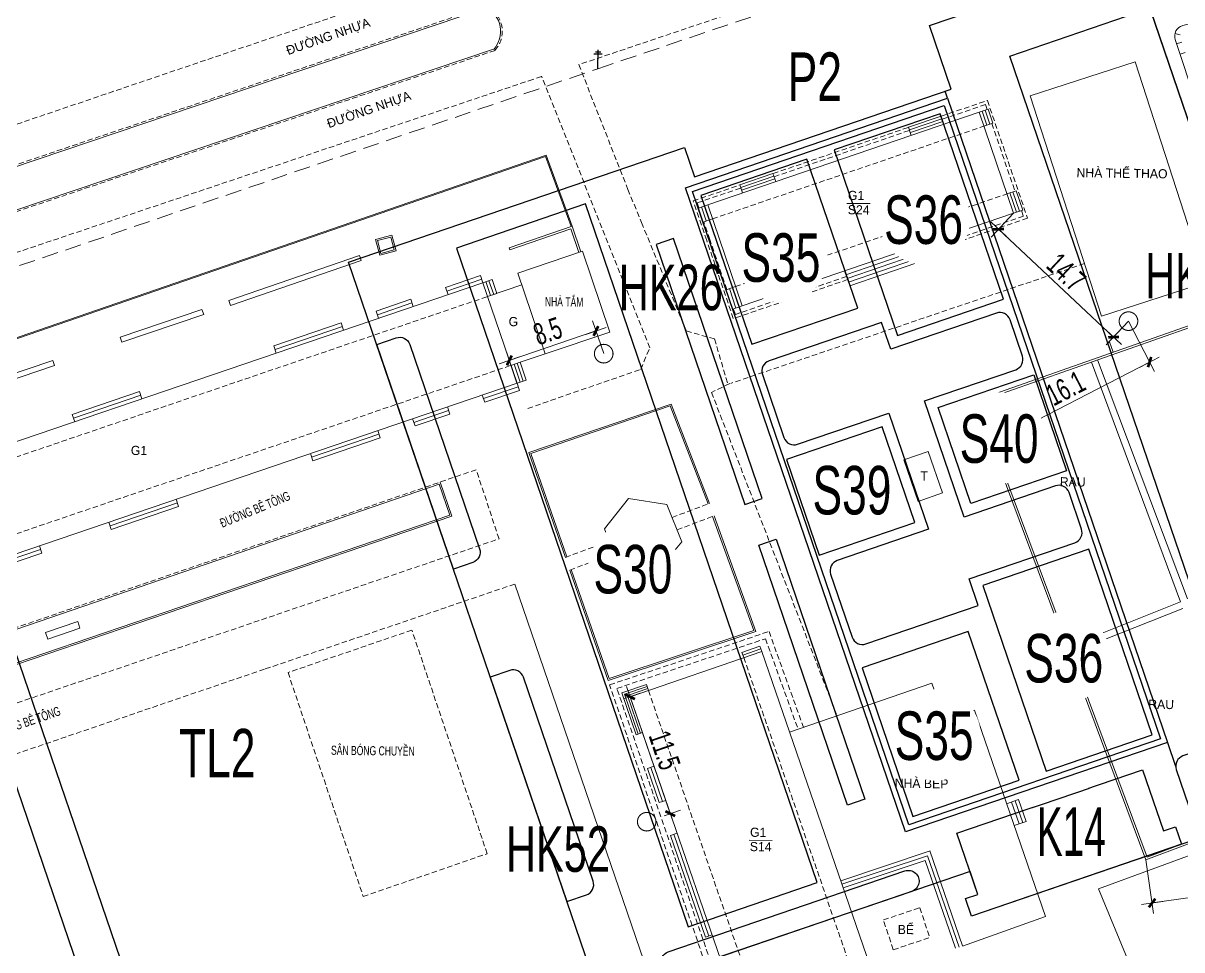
# Model space of a CAD drawing. Header units: inches. Extents: x 496359 to 501064, y 2374078 to 2377203.
# Drawn here: x 497415.9 to 497523.6, y 2376474.5 to 2376560.5 of the extents above; entities that cross this region are included whole.
import ezdxf
from ezdxf.enums import TextEntityAlignment as Align

# ---------------------------------------------------------------- set-up
doc = ezdxf.new("R2010")
doc.units = ezdxf.units.IN
doc.header["$MEASUREMENT"] = 0
doc.linetypes.add('DASHED', pattern=[0.75, 0.5, -0.25])
for name, color, linetype in [('cd', 7, 'Continuous'), ('chu', 6, 'Continuous'), ('MANH', 147, 'Continuous'), ('NOI', 2, 'Continuous'), ('tl', 8, 'Continuous')]:
    doc.layers.add(name, color=color, linetype=linetype)
for name, color, linetype, lineweight in [('EG Text2', 7, 'Continuous', 18), ('ISO', 252, 'Continuous', 20), ('LC Dim', 8, 'Continuous', 18), ('LC Net dam 1', 30, 'Continuous', 30), ('LC Net manh', 239, 'Continuous', 5)]:
    doc.layers.add(name, color=color, linetype=linetype, lineweight=lineweight)
doc.styles.add('dien giai', font='', dxfattribs={"width": 0.8})
doc.styles.add('EG Hai', font='')
doc.styles.add('style1', font='')
doc.styles.get('dien giai').set_extended_font_data('.VnArial NarrowH')
doc.styles.get('EG Hai').set_extended_font_data('.VnArial NarrowH')
doc.styles.get('style1').set_extended_font_data('.VnAvantH')
doc.dimstyles.new('DIM300', dxfattribs={"dimscale": 0.5, "dimtxt": 2, "dimasz": 0.007, "dimexe": 1, "dimexo": 0, "dimgap": 0.4, "dimtad": 1, "dimtoh": 1, "dimdec": 1, "dimzin": 1, "dimdsep": 46, "dimtxsty": 'dien giai', "dimblk": 'rowdim', "dimcen": 2.5, "dimclrd": 256, "dimclre": 256, "dimclrt": 2, "dimazin": 0, "dimtfac": 1, "dimtdec": 1, "dimtix": 1, "dimtmove": 2, "dimatfit": 0, "dimldrblk": 'dot leader', "dimfxl": 2, "dimtolj": 1, "dimtzin": 0, "dimlwd": -1, "dimlwe": -1, "dimarcsym": 1})

# ---------------------------------------------------------------- blocks, each defined once
blk = doc.blocks.new('cdien')
at = {"layer": 'cd', "extrusion": (-0.000518657, 0.000768986, 1)}
for p, q in [((-0.8, 2.78, 0), (0.76, 2.78, 0)), ((-0.46, 3.14, 0), (0.49, 3.14, 0)), ((0, 0), (0, 3.5, 0))]:
    blk.add_line(p, q, dxfattribs=at)
blk = doc.blocks.new('1')
at = {"layer": 'tl', "color": 250, "lineweight": 0}
blk.add_line((0, -0.5), (0, 0), dxfattribs=at)
blk = doc.blocks.new('Nền HT mới')
at = {"layer": 'chu', "color": 6, "lineweight": 0, "elevation": -28.38}
for points in [[(764.98, 263.02), (767.14, 263)], [(755.88, 203.86), (758.03, 203.83)]]:
    blk.add_lwpolyline(points, dxfattribs=at)
at = {"layer": 'MANH', "color": 1, "linetype": 'DASHED', "lineweight": 0, "ltscale": 3, "elevation": -28.38}
blk.add_lwpolyline([(562.77, 214.46), (590.05, 223.76), (618.36, 233.47), (646.51, 243), (675.3, 252.89), (741.83, 275.53), (811.08, 298.94), (834.62, 307.18)], dxfattribs=at)
at = {"layer": 'MANH', "color": 3, "linetype": 'DASHED', "lineweight": 0, "elevation": -28.38}
for points in [[(817.06, 301.97), (804.07, 297.44), (740.06, 275.91)], [(651.55, 258.23), (661.74, 261.65), (674.33, 265.81), (729.99, 284.67), (737.1, 287.22)], [(672.36, 261.42), (731.51, 281.37)], [(732.27, 277.23), (673.77, 257.54)], [(740.06, 275.91), (744.62, 264.32), (745.89, 261.23), (750.05, 251.17), (752.67, 250.43)], [(736.6, 274.8), (735.8, 274.54), (669.44, 252.31), (653.64, 246.99), (626.46, 237.9), (602.52, 229.99), (561.16, 215.66)], [(735.31, 243.97), (745.81, 247.6), (746.66, 249.61), (736.59, 274.83)], [(787.07, 257.43), (754.18, 246.3)], [(752.67, 250.43), (753.94, 246.14)], [(754.09, 246.28), (754.09, 246.28), (752.39, 245.46), (764.07, 215.42)], [(666.55, 209.37), (732.64, 231.85), (730.52, 238.28), (660.85, 214.39)], [(734.11, 227.66), (710.85, 219.75), (611.88, 186.06)]]:
    blk.add_lwpolyline(points, dxfattribs=at)
at = {"layer": 'MANH', "color": 2, "lineweight": 0, "elevation": -28.38}
for points in [[(672.41, 261.28), (731.56, 281.23)], [(732.22, 277.37), (673.72, 257.68)], [(782.02, 273.02), (791.78, 276.17)], [(791.78, 276.17), (798.4, 255.71)], [(782.02, 273.02), (788.64, 252.55)], [(752.04, 262.88), (777.27, 271.49)], [(777.27, 271.49), (778.12, 271.78)], [(780.47, 262.1), (777.27, 271.49)], [(777.99, 270.28), (777.55, 271.59)], [(778.28, 270.38), (777.83, 271.68)], [(778.56, 270.48), (778.12, 271.78)], [(770.7, 270.1), (773.73, 271.13)], [(770.79, 269.84), (773.82, 270.88)], [(770.88, 269.59), (773.91, 270.62)], [(773.73, 271.13), (773.99, 270.37)], [(777.71, 270.19), (778.56, 270.48)], [(770.7, 270.1), (770.96, 269.34)], [(656.5, 247.94), (658.99, 240.53), (736.96, 267.37), (739.36, 260.88)], [(755.02, 264.75), (758.11, 265.81)], [(755.11, 264.49), (758.2, 265.55)], [(755.19, 264.24), (758.29, 265.29)], [(758.11, 265.81), (758.37, 265.05)], [(755.02, 264.75), (755.28, 263.99)], [(779.86, 263.9), (780.71, 264.19)], [(780.75, 262.19), (780.14, 264)], [(781.04, 262.29), (780.42, 264.09)], [(781.32, 262.39), (780.71, 264.19)], [(752.04, 262.88), (751.18, 262.59)], [(755.24, 253.49), (752.04, 262.88)], [(751.63, 261.29), (751.18, 262.59)], [(751.91, 261.39), (751.47, 262.69)], [(752.2, 261.48), (751.75, 262.79)], [(755.24, 253.49), (780.47, 262.1)], [(781.32, 262.39), (780.47, 262.1)], [(733.58, 258.88), (739.45, 260.91), (740.26, 258.53)], [(733.64, 258.7), (739.33, 260.66), (740.07, 258.47)], [(752.48, 261.58), (751.63, 261.29)], [(722.69, 260.08), (723.07, 258.61), (721.56, 258.2), (721.17, 259.68), (722.69, 260.08)], [(733.64, 258.7), (733.58, 258.88)], [(734.38, 256.53), (740.39, 258.58)], [(740.39, 258.58), (742.95, 251.07)], [(771.38, 257.46), (770.91, 258.84)], [(707.52, 253.99), (719.66, 258.18)], [(707.69, 253.52), (719.82, 257.7)], [(719.82, 257.7), (719.66, 258.18)], [(764.89, 256.39), (771.03, 258.48)], [(765.01, 256.05), (771.14, 258.14)], [(765.13, 255.71), (771.26, 257.8)], [(765.24, 255.37), (771.38, 257.46)], [(734.38, 256.53), (736.93, 249.03)], [(765.24, 255.37), (764.77, 256.74)], [(661.73, 232.03), (731.14, 255.65)], [(727.68, 255.21), (730.92, 256.31)], [(727.8, 254.88), (731.03, 255.98)], [(731.14, 255.65), (730.92, 256.31)], [(731.14, 255.65), (731.99, 255.94)], [(734.32, 246.31), (731.14, 255.65)], [(731.86, 254.47), (731.43, 255.75)], [(731.58, 254.37), (734.75, 255.45)], [(732.15, 254.56), (731.71, 255.84)], [(732.43, 254.66), (731.99, 255.94)], [(754.63, 255.29), (753.77, 255)], [(788.64, 252.55), (798.4, 255.71)], [(727.68, 255.21), (727.91, 254.55)], [(731.58, 254.37), (732.43, 254.66)], [(754.39, 253.2), (753.77, 255)], [(754.67, 253.3), (754.06, 255.1)], [(754.96, 253.39), (754.34, 255.2)], [(697.42, 250.6), (705.03, 253.17)], [(705.19, 252.69), (705.03, 253.17)], [(707.69, 253.52), (707.52, 253.99)], [(721.21, 253.01), (724.44, 254.11)], [(721.33, 252.68), (724.55, 253.78)], [(724.44, 254.11), (724.66, 253.45)], [(754.39, 253.2), (755.24, 253.49)], [(697.58, 250.12), (705.19, 252.69)], [(721.21, 253.01), (721.44, 252.35)], [(792.78, 202.03), (815.45, 210.56), (799.8, 252.73), (776.87, 244.68), (776.87, 244.68), (792.78, 202.03)], [(711.7, 249.78), (717.96, 251.91)], [(711.82, 249.45), (718.08, 251.58)], [(717.96, 251.91), (718.19, 251.24)], [(736.93, 249.03), (742.95, 251.07)], [(697.58, 250.12), (697.42, 250.6)], [(789.2, 250.09), (789.39, 250.15)], [(789.2, 250.09), (789.54, 249.13)], [(789.39, 250.15), (789.72, 249.2)], [(711.7, 249.78), (711.93, 249.11)], [(734.61, 248.26), (736.92, 249.05)], [(678.82, 244.26), (691.15, 248.43)], [(678.98, 243.79), (691.31, 247.96)], [(691.31, 247.96), (691.15, 248.43)], [(733.75, 247.97), (734.61, 248.26)], [(734.6, 246.41), (734.04, 248.07)], [(734.89, 246.51), (734.32, 248.17)], [(735.17, 246.6), (734.61, 248.26)], [(795.99, 226.01), (787.72, 248.28)], [(788.29, 248.48), (796.65, 226.27)], [(664.9, 222.7), (734.32, 246.31)], [(731.2, 244.88), (734.43, 245.98)], [(731.31, 244.55), (734.54, 245.65)], [(734.32, 246.31), (735.17, 246.6)], [(734.32, 246.31), (734.54, 245.65)], [(692.97, 243.4), (699.23, 245.53)], [(693.08, 243.07), (699.34, 245.2)], [(699.23, 245.53), (699.45, 244.87)], [(731.31, 244.55), (731.09, 245.21)], [(724.73, 242.68), (727.95, 243.78)], [(724.84, 242.35), (728.07, 243.45)], [(728.07, 243.45), (727.84, 244.11)], [(752.21, 235.15), (748.64, 244.38), (735.41, 239.89), (738.81, 230.13)], [(752.07, 235.1), (752.07, 235.1), (748.55, 244.2), (735.6, 239.79), (738.95, 230.18)], [(692.97, 243.4), (693.2, 242.74)], [(724.84, 242.35), (724.61, 243.01)], [(715.22, 239.45), (721.48, 241.58)], [(721.59, 241.24), (721.37, 241.91)], [(715.33, 239.11), (721.59, 241.24)], [(715.33, 239.11), (715.11, 239.78)], [(770.27, 239.19), (772.55, 239.97)], [(770.27, 239.19), (771.6, 235.33)], [(772.55, 239.97), (773.88, 236.12)], [(614.9, 195.01), (657.02, 209.18), (657.98, 206.47), (666.55, 209.39), (665.47, 212.59), (728.26, 233.95), (727.17, 237.13)], [(614.85, 195.16), (657.11, 209.37), (658.07, 206.66), (666.36, 209.48), (665.28, 212.68), (728.07, 234.05), (727.08, 236.94)], [(727.08, 236.94), (660.9, 214.24)], [(771.6, 235.33), (773.88, 236.12)], [(696.48, 233.07), (702.74, 235.2)], [(696.6, 232.74), (702.86, 234.87)], [(702.86, 234.87), (702.63, 235.53)], [(739.22, 228.95), (742.79, 218.69), (756.52, 223.26), (752.63, 233.99)], [(739.36, 229.01), (742.88, 218.88), (756.33, 223.35), (752.49, 233.93)], [(696.6, 232.74), (696.37, 233.4)], [(683.69, 228.72), (690.03, 230.88)], [(683.8, 228.39), (690.14, 230.54)], [(690.14, 230.54), (689.92, 231.21)], [(734.11, 227.66), (754.24, 168.86)], [(785.6, 221.86), (795.99, 226.01)], [(796.22, 225.4), (785.81, 221.28)], [(690.49, 223.16), (693.48, 224.18)], [(693.68, 223.57), (693.48, 224.18)], [(690.7, 222.55), (690.49, 223.16)], [(690.7, 222.55), (693.68, 223.57)], [(744.82, 217.18), (757.06, 221.4)], [(756.9, 221.88), (755.22, 221.3)], [(755.39, 220.83), (755.22, 221.3)], [(756.98, 221.64), (755.3, 221.06)], [(756.9, 221.88), (757.06, 221.4)], [(757.06, 221.4), (769.06, 186.6)], [(746.34, 218.34), (744.06, 217.55), (745.4, 213.66)], [(746.4, 218.15), (744.32, 217.43), (745.59, 213.72)], [(746.47, 217.96), (744.57, 217.31), (745.78, 213.79)], [(746.53, 217.77), (744.82, 217.18), (745.97, 213.86)], [(746.53, 217.77), (746.34, 218.34)], [(772.87, 218.46), (759.65, 213.9)], [(774.07, 214.98), (772.87, 218.46)], [(744.82, 217.18), (756.83, 182.38)], [(776.84, 215.93), (774.07, 214.98)], [(783.45, 196.78), (776.84, 215.93)], [(745.4, 213.66), (745.97, 213.86)], [(746.44, 210.52), (747.05, 210.73)], [(746.44, 210.52), (747.53, 207.35)], [(746.74, 210.62), (747.84, 207.46)], [(822.52, 192.77), (816.65, 209.72), (788.36, 199.33), (795.14, 182.92)], [(747.53, 207.35), (748.14, 207.56)], [(780.94, 207.64), (779.83, 207.25)], [(780.98, 205.37), (780.28, 207.41)], [(781.32, 205.49), (780.61, 207.52)], [(781.65, 205.6), (780.94, 207.64)], [(781.65, 205.6), (780.54, 205.22)], [(748.58, 204.3), (749.19, 204.52)], [(748.58, 204.3), (751.84, 194.85)], [(748.89, 204.41), (752.15, 194.96)], [(764.41, 200.1), (772.71, 202.86)], [(775.74, 194.04), (772.7, 202.86)], [(764.52, 199.77), (772.48, 202.41)], [(764.64, 199.44), (772.27, 201.97)], [(775.08, 193.82), (772.27, 201.97)], [(775.41, 193.93), (772.48, 202.41)], [(783.45, 196.78), (775.73, 194.01)], [(751.84, 194.85), (752.45, 195.06)]]:
    blk.add_lwpolyline(points, dxfattribs=at)
blk.add_lwpolyline([(821.46, 200.01), (795.5, 278.24, -0.435873), (796.2, 279.53), (800.78, 280.68, -0.394322), (801.97, 280.02), (827.35, 202.25, -0.393708), (826.78, 201.02), (822.79, 199.4, -0.433538)], format="xyb", close=True, dxfattribs=at)
at = {"layer": 'MANH', "color": 5, "linetype": 'DASHED', "lineweight": 0, "elevation": -28.38}
for points in [[(773.74, 271.12), (778.04, 272.58), (781.77, 261.65), (771.18, 258.03)], [(773.84, 270.83), (777.86, 272.2), (778.01, 271.75)], [(778.46, 270.44), (780.6, 264.15)], [(758.12, 265.79), (770.71, 270.08)], [(758.22, 265.5), (770.81, 269.8)], [(751.95, 259.58), (750.69, 263.25), (755.02, 264.73)], [(751.23, 262.61), (751.07, 263.07), (755.12, 264.45)], [(781.22, 262.35), (781.39, 261.84), (771.08, 258.32)], [(753.82, 255.02), (752.23, 259.67), (751.68, 261.31)], [(765.05, 255.94), (754.42, 252.32), (751.95, 259.58)], [(764.95, 256.23), (754.61, 252.7), (754.43, 253.22)], [(742.92, 218.29), (757.74, 223.25), (760.94, 214.35)], [(743.6, 217.96), (757.41, 222.58), (760.44, 214.17)], [(762.04, 162.58), (742.92, 218.29)], [(762.54, 162.75), (743.6, 217.96)]]:
    blk.add_lwpolyline(points, dxfattribs=at)
at = {"layer": 'MANH', "linetype": 'DASHED', "lineweight": 0, "elevation": -28.38}
for points in [[(752.48, 261.58), (777.71, 270.19)], [(754.63, 255.29), (779.86, 263.9)], [(662.16, 230.75), (731.58, 254.37)], [(664.34, 224.36), (733.75, 247.97)], [(755.39, 220.83), (767.39, 186.03)], [(746.53, 217.77), (758.54, 182.97)]]:
    blk.add_lwpolyline(points, dxfattribs=at)
at = {"layer": 'MANH', "lineweight": 0, "elevation": -28.38}
blk.add_lwpolyline([(739.45, 260.91), (737.02, 267.5), (659.06, 240.66), (656.59, 247.97)], dxfattribs=at)
at = {"layer": 'MANH', "color": 2, "lineweight": 0, "elevation": -28.38}
for points in [[(722.58, 259.89), (722.89, 258.71), (721.67, 258.38), (721.36, 259.57)], [(792.9, 202.29), (815.2, 210.68), (799.68, 252.48), (777.13, 244.56)], [(743.68, 229.35), (747.31, 228.8), (749.65, 231.57), (748.24, 235.06), (744.68, 235.6), (742.44, 232.78)]]:
    blk.add_lwpolyline(points, close=True, dxfattribs=at)
at = {"layer": 'MANH', "color": 2, "linetype": 'DASHED', "lineweight": 0, "elevation": -28.38}
for points in [[(748.73, 233.84), (752.21, 235.15)], [(749.19, 232.69), (752.63, 233.99)], [(738.81, 230.13), (742.85, 231.64)], [(739.23, 228.96), (743.27, 230.48)], [(768.37, 196.46), (771.76, 197.59)], [(771.76, 197.59), (772.68, 194.82)], [(769.29, 193.69), (768.37, 196.46)], [(769.29, 193.69), (772.68, 194.82)]]:
    blk.add_lwpolyline(points, dxfattribs=at)
blk.add_lwpolyline([(720.02, 198.63), (731.54, 202.61), (724.54, 223.38), (713.03, 219.44)], close=True, dxfattribs=at)
at = {"layer": 'MANH', "color": 2, "lineweight": 0}
blk.add_arc((730.28, 279, -2.36), 2.51, 318.1585, 62.5739, dxfattribs=at)
at = {"layer": 'MANH', "color": 3, "linetype": 'DASHED', "lineweight": 0}
blk.add_arc((730.28, 279, -2.36), 2.66, 318.1585, 62.5739, dxfattribs=at)
at = {"layer": 'cd', "lineweight": 0, "xscale": 0.5, "yscale": 0.5, "zscale": 0.5, "rotation": 359.2672157837458}
blk.add_blockref('cdien', (741.83, 275.53, -2.53), dxfattribs=at)
at = {"layer": 'NOI', "color": 2, "lineweight": 0}
for p, rotation in [((795.48, 278.8, -2.69), 75.86577174505484), ((795.63, 277.83, -2.69), 108.3585656710633), ((795.95, 276.88, -2.69), 108.3585656710633)]:
    blk.add_blockref('1', p, dxfattribs=dict(at, rotation=rotation))
at = {"layer": 'chu', "color": 6, "lineweight": 0, "style": 'style1'}
for s, rotation, p in [('§¦êNG NHùA ', 19.213, (713.04, 276.79, -28.38)), ('§¦êNG NHùA ', 19.213, (716.83, 270, -28.38)), ('nhµ thÓ thao', 359.2672, (786.32, 265.45, -28.38)), ('G1', 359.2672, (765.07, 263.34, -28.38)), ('S24', 359.2672, (765.06, 262.01, -28.38)), ('g', 359.2672, (733.53, 251.62, -28.38)), ('g1', 359.2672, (698.41, 239.65, -28.38)), ('T', 359.2672, (771.81, 237.28, -2.16)), ('RAU', 359.2672, (784.77, 236.74, -28.38)), ('RAU', 359.2672, (792.99, 216.07, -28.38)), ('NHµ BÕP', 359.2672, (769.42, 208.74, -28.38)), ('G1', 359.2672, (755.97, 204.18, -28.38)), ('S14', 359.2672, (755.95, 202.85, -28.38)), ('BÓ', 359.2672, (769.7, 195.15, -1.72))]:
    blk.add_text(s, height=0.85, rotation=rotation, dxfattribs=at).set_placement(p)
at = {"layer": 'chu', "color": 6, "lineweight": 0, "style": 'style1', "width": 0.7}
blk.add_text('nhµ t¾m', height=0.85, rotation=359.2672, dxfattribs=at).set_placement((736.9, 253.47, -28.38))
at = {"layer": 'chu', "color": 6, "lineweight": 0, "ltscale": 0.8, "style": 'style1', "width": 0.7}
for s, rotation, p in [('§¦êNG B£ T¤NG', 22.4077, (706.92, 232.88, -28.38)), ('t«n', 359.2672, (745.1, 231.78, -2.18)), ('§¦êNG B£ T¤NG', 19.0786, (685.42, 213.25, -28.38)), ('s©n bãng chuyÒn', 359.2672, (717.02, 211.8, -28.38))]:
    blk.add_text(s, height=0.85, rotation=rotation, dxfattribs=at).set_placement(p)
blk = doc.blocks.new('rowdim')
blk.add_line((-200, 0), (200, 0))
at = {"const_width": 50}
blk.add_lwpolyline([(-71, -71), (71, 71)], dxfattribs=at)
blk = doc.blocks.new('*D369')
at = {"layer": 'Defpoints', "color": 0, "transparency": 16777216}
for p in [(497507.99, 2376542.87), (497518.68, 2376532.85), (497517.29, 2376531.37)]:
    blk.add_point(p, dxfattribs=at)
at = {"layer": 'LC Dim', "transparency": 16777216}
for p, q in [((497507.99, 2376542.87), (497505.91, 2376540.66)), ((497506.6, 2376541.39), (497517.28, 2376531.37)), ((497518.68, 2376532.85), (497516.6, 2376530.64))]:
    blk.add_line(p, q, dxfattribs=at)
at = {"layer": 'LC Dim', "transparency": 16777216, "xscale": 0.005, "yscale": 0.005, "zscale": 0.005}
for p, rotation in [((497506.6, 2376541.39), 136.8472110397441), ((497517.29, 2376531.37), 316.8472110397441)]:
    blk.add_blockref('rowdim', p, dxfattribs=dict(at, rotation=rotation))
at = {"layer": 'LC Dim', "color": 2, "transparency": 16777216, "insert": (497512.9, 2376537.4), "char_height": 2, "attachment_point": 5, "rotation": 316.8472, "style": 'dien giai'}
blk.add_mtext('\\A1;14.7', dxfattribs=at)
blk = doc.blocks.new('dot leader')
at = {"const_width": 50}
blk.add_lwpolyline([(-25, 0, 1), (25, 0, 1)], format="xyb", close=True, dxfattribs=at)
blk = doc.blocks.new('*D370')
at = {"layer": 'Defpoints', "color": 0, "transparency": 16777216}
for p in [(497518.68, 2376532.85), (497520.64, 2376529.05), (497504.38, 2376525.46)]:
    blk.add_point(p, dxfattribs=at)
at = {"layer": 'LC Dim', "transparency": 16777216}
for p, q in [((497518.68, 2376532.85), (497521.1, 2376528.16)), ((497506.35, 2376521.66), (497520.64, 2376529.04)), ((497504.38, 2376525.46), (497506.81, 2376520.77))]:
    blk.add_line(p, q, dxfattribs=at)
at = {"layer": 'LC Dim', "transparency": 16777216, "xscale": 0.005, "yscale": 0.005, "zscale": 0.005}
for p, rotation in [((497520.64, 2376529.05), 27.34272483624992), ((497506.35, 2376521.66), 207.3427248362499)]:
    blk.add_blockref('rowdim', p, dxfattribs=dict(at, rotation=rotation))
at = {"layer": 'LC Dim', "color": 2, "transparency": 16777216, "insert": (497512.84, 2376526.61), "char_height": 2, "attachment_point": 5, "rotation": 27.3427, "style": 'dien giai'}
blk.add_mtext('\\A1;16.1', dxfattribs=at)
blk = doc.blocks.new('*D371')
at = {"layer": 'Defpoints', "color": 0, "transparency": 16777216}
for p in [(497543.74, 2376486.14), (497520.3, 2376482.81), (497544.31, 2376482.13)]:
    blk.add_point(p, dxfattribs=at)
at = {"layer": 'LC Dim', "transparency": 16777216}
for p, q in [((497543.74, 2376486.14), (497544.45, 2376481.14)), ((497520.3, 2376482.81), (497521.01, 2376477.81)), ((497520.87, 2376478.8), (497544.3, 2376482.13))]:
    blk.add_line(p, q, dxfattribs=at)
at = {"layer": 'LC Dim', "transparency": 16777216, "xscale": 0.005, "yscale": 0.005, "zscale": 0.005}
for p, rotation in [((497544.31, 2376482.13), 8.092863993831273), ((497520.87, 2376478.8), 188.0928639938313)]:
    blk.add_blockref('rowdim', p, dxfattribs=dict(at, rotation=rotation))
at = {"layer": 'LC Dim', "color": 2, "transparency": 16777216, "insert": (497532.39, 2376481.87), "char_height": 2, "attachment_point": 5, "rotation": 8.0929, "style": 'dien giai'}
blk.add_mtext('\\A1;23.7', dxfattribs=at)
blk = doc.blocks.new('*D373')
at = {"layer": 'Defpoints', "color": 0, "transparency": 16777216}
for p in [(497471.77, 2376497.76), (497472.34, 2376497.96), (497475.52, 2376486.91)]:
    blk.add_point(p, dxfattribs=at)
at = {"layer": 'LC Dim', "transparency": 16777216}
for p, q in [((497471.77, 2376497.76), (497473.29, 2376498.28)), ((497476.08, 2376487.11), (497472.34, 2376497.95)), ((497475.52, 2376486.91), (497477.03, 2376487.43))]:
    blk.add_line(p, q, dxfattribs=at)
for p, xscale, yscale, zscale, rotation in [((497472.34, 2376497.96), 0.005000000000000001, 0.005000000000000001, 0.005000000000000001, 109.0307682415605), ((497476.08, 2376487.1), 0.005, 0.005, 0.005, 289.0307682415605)]:
    blk.add_blockref('rowdim', p, dxfattribs=dict(at, xscale=xscale, yscale=yscale, zscale=zscale, rotation=rotation))
at = {"layer": 'LC Dim', "color": 2, "transparency": 16777216, "insert": (497475.55, 2376492.99), "char_height": 2, "attachment_point": 5, "rotation": 289.0308, "style": 'dien giai'}
blk.add_mtext('\\A1;11.5', dxfattribs=at)
blk = doc.blocks.new('*D374')
at = {"layer": 'Defpoints', "color": 0, "transparency": 16777216}
for p in [(497461.12, 2376529.2), (497469.89, 2376529.83), (497461.83, 2376527.09)]:
    blk.add_point(p, dxfattribs=at)
at = {"layer": 'LC Dim', "transparency": 16777216}
for p, q in [((497469.89, 2376529.83), (497468.85, 2376532.89)), ((497469.17, 2376531.94), (497461.12, 2376529.2)), ((497461.83, 2376527.09), (497460.79, 2376530.15))]:
    blk.add_line(p, q, dxfattribs=at)
at = {"layer": 'LC Dim', "transparency": 16777216, "xscale": 0.005, "yscale": 0.005, "zscale": 0.005}
for p, rotation in [((497469.17, 2376531.94), 18.78947499298981), ((497461.12, 2376529.2), 198.7894749929898)]:
    blk.add_blockref('rowdim', p, dxfattribs=dict(at, rotation=rotation))
at = {"layer": 'LC Dim', "color": 2, "transparency": 16777216, "insert": (497464.69, 2376531.92), "char_height": 2, "attachment_point": 5, "rotation": 18.7895, "style": 'dien giai'}
blk.add_mtext('\\A1;8.5', dxfattribs=at)

msp = doc.modelspace()

# ---------------------------------------------------------------- linework, layer by layer
at = {"layer": 'LC Net dam 1'}
for points in [[(497501.86, 2376553.55), (497501.63, 2376554.22)], [(497522.31, 2376493.72), (497523.06, 2376491.51)]]:
    msp.add_lwpolyline(points, dxfattribs=at)
at = {"layer": 'LC Net dam 1', "const_width": 0.1}
for points in [[(497517.81, 2376532.85, 1), (497519.54, 2376532.85, 1)], [(497469.03, 2376529.83, 1), (497470.76, 2376529.83, 1)], [(497473.03, 2376486.35, 1), (497474.75, 2376486.35, 1)]]:
    msp.add_lwpolyline(points, format="xyb", close=True, dxfattribs=at)
at = {"layer": 'LC Net dam 1'}
for points in [[(497455.92, 2376509.82), (497448.79, 2376530.68), (497450.6, 2376531.3, -0.414214), (497451.87, 2376530.68), (497458.35, 2376511.71, -0.414214), (497457.73, 2376510.44)], [(497459.35, 2376499.78), (497466.48, 2376478.93), (497468.28, 2376479.55, 0.414214), (497468.91, 2376480.82), (497462.43, 2376499.78, 0.414214), (497461.16, 2376500.4)], [(497523.74, 2376492.46, 0.414214), (497523.12, 2376491.19), (497528.52, 2376475.38, 0.414214), (497529.79, 2376474.76), (497531.99, 2376475.51, 0.414214), (497532.62, 2376476.78), (497527.22, 2376492.59, 0.414214), (497525.95, 2376493.21)], [(497476.52, 2376472.36, -1), (497475.88, 2376474.25), (497497.89, 2376481.78, -1), (497498.53, 2376479.88)]]:
    msp.add_lwpolyline(points, format="xyb", close=True, dxfattribs=at)

# ---------------------------------------------------------------- block references
at = {"layer": 'LC Net manh'}
msp.add_blockref('Nền HT mới', (496727.52, 2376280.77, 2.92), dxfattribs=at)

# ---------------------------------------------------------------- texts
at = {"layer": 'EG Text2', "style": 'EG Hai', "width": 0.8}
for s, p in [('hk10', (497525.06, 2376537.07, -0.04)), ('hk26', (497476.13, 2376535.98, -53.72)), ('hk52', (497465.64, 2376483.81, -0.04))]:
    msp.add_text(s, height=4.224, rotation=0, dxfattribs=at).set_placement(p, align=Align.MIDDLE_CENTER)

# ---------------------------------------------------------------- dimensions: what is measured, and where the dimension line sits
at = {"layer": 'LC Dim'}
for p1, p2, distance, picture, middle in [((497507.99, 2376542.87, -25.45), (497518.68, 2376532.85, -25.45), -2.03, '*D369', (497512.9, 2376537.4, -25.45)), ((497469.89, 2376529.83, -25.45), (497461.83, 2376527.09, -25.45), -2.23, '*D374', (497464.69, 2376531.92, -25.45)), ((497504.38, 2376525.46, -25.45), (497518.68, 2376532.85, -25.45), -4.28, '*D370', (497512.84, 2376526.61, -25.45)), ((497475.52, 2376486.91, -25.45), (497471.77, 2376497.76, -25.45), -0.6, '*D373', (497475.55, 2376492.99, -25.45)), ((497520.3, 2376482.81, -25.45), (497543.74, 2376486.14, -25.45), -4.05, '*D371', (497532.39, 2376481.87, -25.45))]:
    dim = msp.add_aligned_dim(p1=p1, p2=p2, distance=distance, dimstyle='DIM300', override={"dimscale": 1, "dimasz": 0.005, "dimpost": ''}, dxfattribs=at)
    dim.commit()
    dim.dimension.update_dxf_attribs({"geometry": picture, "text_midpoint": middle})

# ---------------------------------------------------------------- next in the draw order: wipeouts: each hides what was drawn before it
at = {"ltscale": 500}
for points, z in [([(497486.66, 2376552.37), (497486.2, 2376552.92), (497485.94, 2376553.32), (497485.71, 2376553.81), (497485.54, 2376554.34), (497485.45, 2376554.83), (497485.42, 2376555.27), (497485.44, 2376555.8), (497485.5, 2376556.2), (497485.66, 2376556.78), (497485.78, 2376557.09), (497486, 2376557.53), (497486.27, 2376557.92), (497486.65, 2376558.36), (497487.05, 2376558.72), (497487.53, 2376559.04), (497487.98, 2376559.26), (497488.42, 2376559.42), (497488.81, 2376559.52), (497489.32, 2376559.59), (497489.75, 2376559.61), (497490.16, 2376559.58), (497490.7, 2376559.48), (497491.11, 2376559.35), (497491.5, 2376559.19), (497492.08, 2376558.84), (497492.34, 2376558.64), (497492.64, 2376558.37), (497492.9, 2376558.1), (497493.16, 2376557.75), (497493.41, 2376557.34), (497493.57, 2376557), (497493.69, 2376556.64), (497493.81, 2376556.19), (497493.87, 2376555.79), (497493.89, 2376555.21), (497493.83, 2376554.66), (497493.73, 2376554.22), (497493.62, 2376553.87), (497493.42, 2376553.43), (497493.2, 2376553.05), (497492.99, 2376552.76), (497492.66, 2376552.38), (497492.39, 2376552.14), (497491.99, 2376551.83), (497491.71, 2376551.66), (497491.46, 2376551.53), (497491.15, 2376551.41), (497490.8, 2376551.29), (497490.47, 2376551.21), (497490.12, 2376551.16), (497489.77, 2376551.13), (497489.48, 2376551.13), (497489.05, 2376551.17), (497488.69, 2376551.24), (497488.28, 2376551.36), (497487.89, 2376551.52), (497487.41, 2376551.77), (497487.19, 2376551.92), (497486.88, 2376552.16)], -292.38), ([(497496.71, 2376539.35), (497496.25, 2376539.9), (497495.99, 2376540.3), (497495.76, 2376540.79), (497495.59, 2376541.32), (497495.5, 2376541.81), (497495.46, 2376542.25), (497495.48, 2376542.78), (497495.55, 2376543.18), (497495.7, 2376543.76), (497495.83, 2376544.07), (497496.05, 2376544.51), (497496.32, 2376544.9), (497496.7, 2376545.34), (497497.1, 2376545.7), (497497.57, 2376546.02), (497498.03, 2376546.24), (497498.46, 2376546.4), (497498.86, 2376546.5), (497499.37, 2376546.57), (497499.8, 2376546.59), (497500.21, 2376546.56), (497500.75, 2376546.46), (497501.16, 2376546.33), (497501.55, 2376546.17), (497502.13, 2376545.82), (497502.39, 2376545.62), (497502.69, 2376545.35), (497502.95, 2376545.08), (497503.21, 2376544.73), (497503.46, 2376544.32), (497503.62, 2376543.98), (497503.74, 2376543.62), (497503.86, 2376543.17), (497503.92, 2376542.77), (497503.94, 2376542.19), (497503.88, 2376541.64), (497503.78, 2376541.2), (497503.67, 2376540.85), (497503.47, 2376540.41), (497503.25, 2376540.03), (497503.04, 2376539.74), (497502.7, 2376539.36), (497502.44, 2376539.12), (497502.03, 2376538.81), (497501.75, 2376538.64), (497501.5, 2376538.51), (497501.2, 2376538.39), (497500.85, 2376538.27), (497500.52, 2376538.19), (497500.17, 2376538.14), (497499.82, 2376538.11), (497499.53, 2376538.11), (497499.1, 2376538.15), (497498.73, 2376538.22), (497498.33, 2376538.34), (497497.94, 2376538.5), (497497.46, 2376538.75), (497497.24, 2376538.9), (497496.93, 2376539.14)], -292.38), ([(497483.45, 2376535.82), (497482.99, 2376536.37), (497482.73, 2376536.77), (497482.5, 2376537.27), (497482.33, 2376537.79), (497482.24, 2376538.29), (497482.2, 2376538.73), (497482.22, 2376539.25), (497482.29, 2376539.66), (497482.44, 2376540.23), (497482.57, 2376540.55), (497482.79, 2376540.98), (497483.06, 2376541.38), (497483.44, 2376541.81), (497483.84, 2376542.17), (497484.31, 2376542.49), (497484.77, 2376542.72), (497485.2, 2376542.88), (497485.6, 2376542.98), (497486.11, 2376543.05), (497486.54, 2376543.06), (497486.95, 2376543.03), (497487.49, 2376542.93), (497487.9, 2376542.8), (497488.29, 2376542.64), (497488.87, 2376542.3), (497489.13, 2376542.1), (497489.43, 2376541.83), (497489.68, 2376541.55), (497489.95, 2376541.2), (497490.2, 2376540.79), (497490.35, 2376540.45), (497490.48, 2376540.1), (497490.6, 2376539.65), (497490.66, 2376539.25), (497490.68, 2376538.66), (497490.62, 2376538.11), (497490.52, 2376537.68), (497490.41, 2376537.33), (497490.21, 2376536.88), (497489.99, 2376536.51), (497489.78, 2376536.22), (497489.44, 2376535.83), (497489.18, 2376535.59), (497488.77, 2376535.29), (497488.49, 2376535.12), (497488.24, 2376534.99), (497487.94, 2376534.86), (497487.59, 2376534.75), (497487.26, 2376534.67), (497486.91, 2376534.61), (497486.56, 2376534.59), (497486.27, 2376534.59), (497485.84, 2376534.63), (497485.47, 2376534.7), (497485.07, 2376534.81), (497484.67, 2376534.97), (497484.2, 2376535.23), (497483.98, 2376535.38), (497483.67, 2376535.62)], -292.38), ([(497503.73, 2376519), (497503.27, 2376519.55), (497503.02, 2376519.95), (497502.78, 2376520.44), (497502.61, 2376520.97), (497502.52, 2376521.46), (497502.49, 2376521.9), (497502.51, 2376522.43), (497502.57, 2376522.84), (497502.73, 2376523.41), (497502.85, 2376523.72), (497503.07, 2376524.16), (497503.34, 2376524.55), (497503.72, 2376524.99), (497504.13, 2376525.35), (497504.6, 2376525.67), (497505.05, 2376525.9), (497505.49, 2376526.06), (497505.88, 2376526.16), (497506.39, 2376526.23), (497506.82, 2376526.24), (497507.23, 2376526.21), (497507.77, 2376526.11), (497508.18, 2376525.98), (497508.57, 2376525.82), (497509.16, 2376525.47), (497509.42, 2376525.28), (497509.71, 2376525.01), (497509.97, 2376524.73), (497510.23, 2376524.38), (497510.48, 2376523.97), (497510.64, 2376523.63), (497510.77, 2376523.28), (497510.88, 2376522.82), (497510.94, 2376522.42), (497510.96, 2376521.84), (497510.9, 2376521.29), (497510.8, 2376520.86), (497510.69, 2376520.51), (497510.49, 2376520.06), (497510.27, 2376519.68), (497510.07, 2376519.4), (497509.73, 2376519.01), (497509.46, 2376518.77), (497509.06, 2376518.46), (497508.78, 2376518.29), (497508.53, 2376518.17), (497508.22, 2376518.04), (497507.87, 2376517.92), (497507.54, 2376517.84), (497507.19, 2376517.79), (497506.84, 2376517.77), (497506.55, 2376517.77), (497506.12, 2376517.81), (497505.76, 2376517.88), (497505.35, 2376517.99), (497504.96, 2376518.15), (497504.48, 2376518.41), (497504.26, 2376518.55), (497503.96, 2376518.79)], -292.38), ([(497490.06, 2376514.22), (497489.59, 2376514.77), (497489.34, 2376515.17), (497489.1, 2376515.66), (497488.93, 2376516.19), (497488.84, 2376516.68), (497488.81, 2376517.12), (497488.83, 2376517.65), (497488.89, 2376518.05), (497489.05, 2376518.63), (497489.17, 2376518.94), (497489.4, 2376519.38), (497489.66, 2376519.77), (497490.04, 2376520.21), (497490.45, 2376520.57), (497490.92, 2376520.89), (497491.37, 2376521.11), (497491.81, 2376521.27), (497492.2, 2376521.37), (497492.71, 2376521.44), (497493.14, 2376521.46), (497493.56, 2376521.43), (497494.1, 2376521.33), (497494.51, 2376521.2), (497494.89, 2376521.04), (497495.48, 2376520.69), (497495.74, 2376520.49), (497496.04, 2376520.22), (497496.29, 2376519.95), (497496.55, 2376519.6), (497496.8, 2376519.19), (497496.96, 2376518.85), (497497.09, 2376518.49), (497497.2, 2376518.04), (497497.26, 2376517.64), (497497.28, 2376517.06), (497497.22, 2376516.51), (497497.13, 2376516.07), (497497.01, 2376515.72), (497496.81, 2376515.28), (497496.59, 2376514.9), (497496.39, 2376514.61), (497496.05, 2376514.23), (497495.79, 2376513.99), (497495.38, 2376513.68), (497495.1, 2376513.51), (497494.85, 2376513.38), (497494.54, 2376513.26), (497494.2, 2376513.14), (497493.86, 2376513.06), (497493.52, 2376513.01), (497493.16, 2376512.98), (497492.88, 2376512.98), (497492.44, 2376513.02), (497492.08, 2376513.09), (497491.67, 2376513.21), (497491.28, 2376513.37), (497490.8, 2376513.62), (497490.58, 2376513.77), (497490.28, 2376514.01)], -292.38), ([(497469.7, 2376506.88), (497469.23, 2376507.43), (497468.98, 2376507.83), (497468.75, 2376508.32), (497468.58, 2376508.85), (497468.49, 2376509.34), (497468.45, 2376509.78), (497468.47, 2376510.31), (497468.53, 2376510.71), (497468.69, 2376511.29), (497468.82, 2376511.6), (497469.04, 2376512.03), (497469.31, 2376512.43), (497469.69, 2376512.87), (497470.09, 2376513.23), (497470.56, 2376513.55), (497471.02, 2376513.77), (497471.45, 2376513.93), (497471.85, 2376514.03), (497472.35, 2376514.1), (497472.79, 2376514.12), (497473.2, 2376514.09), (497473.74, 2376513.99), (497474.15, 2376513.86), (497474.53, 2376513.7), (497475.12, 2376513.35), (497475.38, 2376513.15), (497475.68, 2376512.88), (497475.93, 2376512.61), (497476.2, 2376512.26), (497476.44, 2376511.85), (497476.6, 2376511.51), (497476.73, 2376511.15), (497476.85, 2376510.7), (497476.91, 2376510.3), (497476.93, 2376509.72), (497476.87, 2376509.17), (497476.77, 2376508.73), (497476.66, 2376508.38), (497476.46, 2376507.94), (497476.24, 2376507.56), (497476.03, 2376507.27), (497475.69, 2376506.89), (497475.43, 2376506.65), (497475.02, 2376506.34), (497474.74, 2376506.17), (497474.49, 2376506.04), (497474.19, 2376505.92), (497473.84, 2376505.8), (497473.51, 2376505.72), (497473.16, 2376505.67), (497472.81, 2376505.64), (497472.52, 2376505.64), (497472.09, 2376505.68), (497471.72, 2376505.75), (497471.32, 2376505.87), (497470.92, 2376506.03), (497470.45, 2376506.28), (497470.23, 2376506.43), (497469.92, 2376506.67)], -292.38), ([(497509.75, 2376498.6), (497509.28, 2376499.15), (497509.03, 2376499.56), (497508.8, 2376500.05), (497508.63, 2376500.58), (497508.53, 2376501.07), (497508.5, 2376501.51), (497508.52, 2376502.04), (497508.58, 2376502.44), (497508.74, 2376503.02), (497508.86, 2376503.33), (497509.09, 2376503.76), (497509.35, 2376504.16), (497509.73, 2376504.6), (497510.14, 2376504.96), (497510.61, 2376505.27), (497511.07, 2376505.5), (497511.5, 2376505.66), (497511.89, 2376505.76), (497512.4, 2376505.83), (497512.83, 2376505.84), (497513.25, 2376505.82), (497513.79, 2376505.71), (497514.2, 2376505.59), (497514.58, 2376505.42), (497515.17, 2376505.08), (497515.43, 2376504.88), (497515.73, 2376504.61), (497515.98, 2376504.34), (497516.25, 2376503.99), (497516.49, 2376503.57), (497516.65, 2376503.23), (497516.78, 2376502.88), (497516.89, 2376502.43), (497516.95, 2376502.03), (497516.97, 2376501.45), (497516.91, 2376500.9), (497516.82, 2376500.46), (497516.7, 2376500.11), (497516.5, 2376499.67), (497516.28, 2376499.29), (497516.08, 2376499), (497515.74, 2376498.62), (497515.48, 2376498.38), (497515.07, 2376498.07), (497514.79, 2376497.9), (497514.54, 2376497.77), (497514.24, 2376497.64), (497513.89, 2376497.53), (497513.55, 2376497.45), (497513.21, 2376497.4), (497512.86, 2376497.37), (497512.57, 2376497.37), (497512.13, 2376497.41), (497511.77, 2376497.48), (497511.37, 2376497.6), (497510.97, 2376497.76), (497510.49, 2376498.01), (497510.27, 2376498.16), (497509.97, 2376498.4)], -266.13), ([(497497.7, 2376491.4), (497497.23, 2376491.95), (497496.98, 2376492.35), (497496.75, 2376492.84), (497496.58, 2376493.37), (497496.49, 2376493.86), (497496.45, 2376494.3), (497496.47, 2376494.83), (497496.54, 2376495.23), (497496.69, 2376495.81), (497496.82, 2376496.12), (497497.04, 2376496.56), (497497.31, 2376496.95), (497497.69, 2376497.39), (497498.09, 2376497.75), (497498.56, 2376498.07), (497499.02, 2376498.3), (497499.45, 2376498.46), (497499.85, 2376498.56), (497500.35, 2376498.63), (497500.79, 2376498.64), (497501.2, 2376498.61), (497501.74, 2376498.51), (497502.15, 2376498.38), (497502.53, 2376498.22), (497503.12, 2376497.87), (497503.38, 2376497.68), (497503.68, 2376497.41), (497503.93, 2376497.13), (497504.2, 2376496.78), (497504.44, 2376496.37), (497504.6, 2376496.03), (497504.73, 2376495.68), (497504.85, 2376495.22), (497504.91, 2376494.82), (497504.93, 2376494.24), (497504.87, 2376493.69), (497504.77, 2376493.26), (497504.66, 2376492.91), (497504.46, 2376492.46), (497504.24, 2376492.08), (497504.03, 2376491.8), (497503.69, 2376491.41), (497503.43, 2376491.17), (497503.02, 2376490.86), (497502.74, 2376490.69), (497502.49, 2376490.57), (497502.19, 2376490.44), (497501.84, 2376490.32), (497501.51, 2376490.24), (497501.16, 2376490.19), (497500.81, 2376490.17), (497500.52, 2376490.17), (497500.09, 2376490.21), (497499.72, 2376490.28), (497499.32, 2376490.39), (497498.92, 2376490.55), (497498.45, 2376490.81), (497498.23, 2376490.95), (497497.92, 2376491.19)], -292.38), ([(497431.06, 2376489.78), (497430.59, 2376490.33), (497430.34, 2376490.73), (497430.11, 2376491.22), (497429.94, 2376491.75), (497429.84, 2376492.25), (497429.81, 2376492.69), (497429.83, 2376493.21), (497429.89, 2376493.62), (497430.05, 2376494.19), (497430.17, 2376494.51), (497430.4, 2376494.94), (497430.66, 2376495.34), (497431.04, 2376495.77), (497431.45, 2376496.13), (497431.92, 2376496.45), (497432.38, 2376496.68), (497432.81, 2376496.84), (497433.2, 2376496.94), (497433.71, 2376497.01), (497434.14, 2376497.02), (497434.56, 2376496.99), (497435.1, 2376496.89), (497435.51, 2376496.76), (497435.89, 2376496.6), (497436.48, 2376496.25), (497436.74, 2376496.06), (497437.04, 2376495.79), (497437.29, 2376495.51), (497437.55, 2376495.16), (497437.8, 2376494.75), (497437.96, 2376494.41), (497438.09, 2376494.06), (497438.2, 2376493.61), (497438.26, 2376493.2), (497438.28, 2376492.62), (497438.22, 2376492.07), (497438.13, 2376491.64), (497438.01, 2376491.29), (497437.81, 2376490.84), (497437.59, 2376490.46), (497437.39, 2376490.18), (497437.05, 2376489.79), (497436.79, 2376489.55), (497436.38, 2376489.24), (497436.1, 2376489.08), (497435.85, 2376488.95), (497435.55, 2376488.82), (497435.2, 2376488.7), (497434.86, 2376488.62), (497434.52, 2376488.57), (497434.17, 2376488.55), (497433.88, 2376488.55), (497433.44, 2376488.59), (497433.08, 2376488.66), (497432.67, 2376488.77), (497432.28, 2376488.93), (497431.8, 2376489.19), (497431.58, 2376489.33), (497431.28, 2376489.57)], -266.84), ([(497510.44, 2376482.49), (497509.98, 2376483.04), (497509.73, 2376483.44), (497509.49, 2376483.94), (497509.32, 2376484.46), (497509.23, 2376484.96), (497509.2, 2376485.4), (497509.22, 2376485.92), (497509.28, 2376486.33), (497509.44, 2376486.9), (497509.56, 2376487.22), (497509.78, 2376487.65), (497510.05, 2376488.05), (497510.43, 2376488.49), (497510.84, 2376488.84), (497511.31, 2376489.16), (497511.76, 2376489.39), (497512.2, 2376489.55), (497512.59, 2376489.65), (497513.1, 2376489.72), (497513.53, 2376489.73), (497513.94, 2376489.7), (497514.48, 2376489.6), (497514.89, 2376489.47), (497515.28, 2376489.31), (497515.87, 2376488.97), (497516.13, 2376488.77), (497516.42, 2376488.5), (497516.68, 2376488.22), (497516.94, 2376487.87), (497517.19, 2376487.46), (497517.35, 2376487.12), (497517.48, 2376486.77), (497517.59, 2376486.32), (497517.65, 2376485.92), (497517.67, 2376485.34), (497517.61, 2376484.78), (497517.51, 2376484.35), (497517.4, 2376484), (497517.2, 2376483.55), (497516.98, 2376483.18), (497516.78, 2376482.89), (497516.44, 2376482.51), (497516.17, 2376482.26), (497515.77, 2376481.96), (497515.49, 2376481.79), (497515.24, 2376481.66), (497514.93, 2376481.53), (497514.58, 2376481.42), (497514.25, 2376481.34), (497513.9, 2376481.28), (497513.55, 2376481.26), (497513.26, 2376481.26), (497512.83, 2376481.3), (497512.47, 2376481.37), (497512.06, 2376481.49), (497511.67, 2376481.64), (497511.19, 2376481.9), (497510.97, 2376482.05), (497510.67, 2376482.29)], -24)]:
    msp.add_wipeout(points, dxfattribs=at).translate(0, 0, z).dxf.layer = 'ISO'

# ---------------------------------------------------------------- next in the draw order: linework, layer by layer
at = {"layer": 'LC Net dam 1'}
msp.add_lwpolyline([(497446.18, 2376538.33), (497477.4, 2376548.99), (497478.33, 2376546.26), (497502.2, 2376554.41), (497500.19, 2376560.3), (497519.02, 2376566.73), (497549.57, 2376477.32), (497530.13, 2376470.67), (497525.29, 2376484.83), (497504.09, 2376477.58), (497503.54, 2376479.21), (497504.67, 2376479.6), (497503.95, 2376481.73), (497472.37, 2376470.94, -0.414214), (497468.56, 2376472.81), (497446.18, 2376538.33)], format="xyb", dxfattribs=at)
for points in [[(497536.27, 2376473.7), (497507.65, 2376557.46), (497520.67, 2376561.91), (497549.32, 2376478.05)], [(497497.94, 2376485.4), (497477.5, 2376545.22), (497501.86, 2376553.55), (497522.31, 2376493.72)], [(497498.27, 2376486.06), (497478.16, 2376544.9), (497501.54, 2376552.89), (497521.64, 2376494.05)], [(497491.31, 2376548.76), (497497.2, 2376531.51), (497507.06, 2376534.88), (497501.17, 2376552.12)], [(497493.51, 2376534.07), (497488.78, 2376547.9), (497478.92, 2376544.53), (497483.65, 2376530.7)], [(497468.2, 2376543.74), (497456.2, 2376539.64), (497477.75, 2376476.59), (497489.75, 2376480.69)], [(497484.63, 2376516.38), (497476.38, 2376540.53), (497474.77, 2376539.98), (497483.02, 2376515.83)], [(497500.98, 2376524.82), (497509.87, 2376527.85), (497512.91, 2376518.96), (497504.02, 2376515.92)], [(497495.79, 2376523.04), (497486.89, 2376520), (497489.93, 2376511.11), (497498.83, 2376514.14)], [(497485.93, 2376512.59), (497494.18, 2376488.44), (497492.57, 2376487.89), (497484.32, 2376512.04)], [(497505.13, 2376508.29), (497511.02, 2376491.05), (497520.88, 2376494.42), (497514.99, 2376511.66)], [(497508.5, 2376490.2), (497503.77, 2376504.03), (497493.91, 2376500.66), (497498.64, 2376486.83)], [(497519.98, 2376491.17), (497521.92, 2376485.49), (497523.05, 2376485.88), (497523.61, 2376484.25), (497504.09, 2376477.58), (497503.54, 2376479.21), (497504.67, 2376479.6), (497502.73, 2376485.28)]]:
    msp.add_lwpolyline(points, close=True, dxfattribs=at)
for points in [[(497508.82, 2376529.61), (497507.67, 2376532.98, 0.414215), (497506.4, 2376533.6), (497496.57, 2376530.24), (497495.73, 2376532.73), (497485.27, 2376529.16, 0.414214), (497484.65, 2376527.89), (497486.65, 2376522.03, 0.414214), (497487.92, 2376521.41), (497496.41, 2376524.31), (497500.1, 2376513.52), (497491.61, 2376510.62, 0.414214), (497490.99, 2376509.35), (497492.99, 2376503.49, 0.414214), (497494.26, 2376502.87), (497504.71, 2376506.44), (497503.86, 2376508.91), (497513.68, 2376512.27, 0.414214), (497514.31, 2376513.54), (497513.15, 2376516.93, 0.414214), (497511.88, 2376517.55), (497503.39, 2376514.65), (497499.71, 2376525.44), (497508.19, 2376528.34, 0.414214)], [(497329.91, 2376492.02), (497332.5, 2376484.44, -0.414214), (497333.74, 2376486.98), (497405.66, 2376511.56, -0.414214), (497408.2, 2376510.31), (497426.31, 2376457.32, -0.414214), (497425.06, 2376454.78), (497432.63, 2376457.37, -0.414016), (497430.09, 2376458.61), (497410.01, 2376517.27), (497332.45, 2376490.77, -0.414214)]]:
    msp.add_lwpolyline(points, format="xyb", close=True, dxfattribs=at)

# ---------------------------------------------------------------- next in the draw order: texts
at = {"layer": 'EG Text2', "style": 'EG Hai'}
for s, width, p in [('P2', 0.8, (497489.52, 2376555.56, -292.38)), ('s36', 0.8, (497499.63, 2376542.28, -292.38)), ('s35', 0.8, (497486.37, 2376538.76, -292.38)), ('s40', 0.8, (497506.65, 2376521.94, -292.38)), ('s39', 0.8, (497492.97, 2376517.15, -292.38)), ('s30', 0.8, (497472.61, 2376509.81, -292.38)), ('s36', 0.8, (497512.66, 2376501.54, -266.13)), ('s35', 0.8, (497500.61, 2376494.34, -292.38)), ('tl2', 0.8, (497433.97, 2376492.72, -266.84)), ('k14', 0.7, (497513.36, 2376485.43, -24))]:
    msp.add_text(s, height=4.5, rotation=0, dxfattribs=dict(at, width=width)).set_placement(p, align=Align.MIDDLE_CENTER)

doc.saveas('drawing.dxf')
